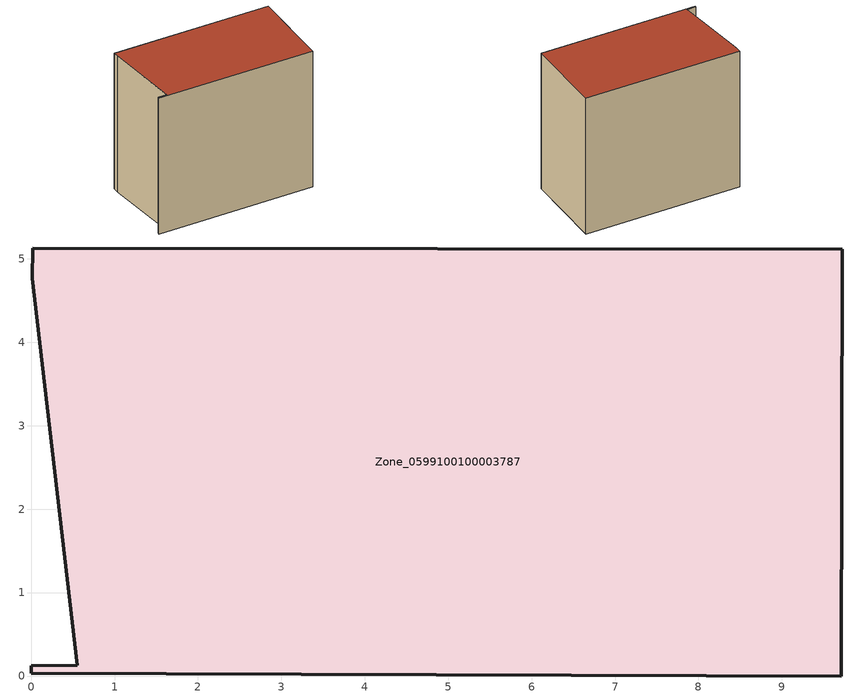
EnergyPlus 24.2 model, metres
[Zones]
Zone_0599100100003787
 floor ground (C_G): 0,0.12 0.56,0.13 0.02,4.77 0.02,5.13 9.73,5.12 9.71,0 0,0.03 z0
 wall outside (C_F): 9.73,5.12 0.02,5.13 0.02,4.77 0.56,0.13 0,0.12 0,0.03 9.71,0 9.73,5.12 z0:9.05
 roof outside (C_R): 0.56,0.13 0,0.12 0,0.03 9.71,0 9.73,5.12 0.02,5.13 0.02,4.77 z9.05
[BUILDING]
Pand.0599100100003787: North Axis=0; Terrain=City; Loads Convergence Tolerance Value=0.04; Temperature Convergence Tolerance Value=0.4; Solar Distribution=FullExterior; Maximum Number of Warmup Days=25; Minimum Number of Warmup Days=1
[Site:Location]
Rotterdam.The.Hague.AP_ZH_NLD Design_Conditions: Latitude=51.96; Longitude=4.45; Time Zone=1; Elevation=-4.5
[SITE:GROUNDTEMPERATURE:BUILDINGSURFACE]
18, 18, 18, 18, 18, 18, 18, 18, 18, 18, 18, 18
[MATERIAL] Thermal Absorptance=0.9; Solar Absorptance=0.7; Visible Absorptance=0.7
Name | Roughness | Thickness | Conductivity | Density | Specific Heat
G.TI.2006-2014 | MediumSmooth | 0.15 | 0.06 | 540 | 1210
F.TI.2006-2014 | Rough | 0.3 | 0.12 | 1920 | 840
R.TI.2006-2014 | MediumRough | 0.2 | 0.08 | 1500 | 1000
[CONSTRUCTION]
C_G: G.TI.2006-2014
C_F: F.TI.2006-2014
C_R: R.TI.2006-2014
[ZONE]
Zone_0599100100003787: Type=1; Multiplier=1; Ceiling Height=Autocalculate; Volume=Autocalculate; Floor Area=autocalculate; Part of Total Floor Area=Yes
[ZONEINFILTRATION:DESIGNFLOWRATE]
Infil_Zone_0599100100003787: Zone or ZoneList or Space or SpaceList=Zone_0599100100003787; Schedule=AlwaysOn; Design Flow Rate Calculation Method=Flow/Area; Flow Rate per Floor Area=0.0015; Constant Term Coefficient=1; Temperature Term Coefficient=0; Velocity Term Coefficient=0; Velocity Squared Term Coefficient=0
[HVACTEMPLATE:ZONE:IDEALLOADSAIRSYSTEM]
Zone_0599100100003787: Maximum Heating Supply Air Temperature=50; Minimum Cooling Supply Air Temperature=13; Maximum Heating Supply Air Humidity Ratio=0.0156; Minimum Cooling Supply Air Humidity Ratio=0.0077; Heating Limit=NoLimit; Cooling Limit=NoLimit; Dehumidification Control Type=ConstantSensibleHeatRatio; Cooling Sensible Heat Ratio=0.7; Dehumidification Setpoint=60; Humidification Control Type=None; Humidification Setpoint=30; Outdoor Air Method=None; Outdoor Air Flow Rate per Person=0.00944; Outdoor Air Flow Rate per Zone Floor Area=0; Outdoor Air Flow Rate per Zone=0; Demand Controlled Ventilation Type=None; Outdoor Air Economizer Type=NoEconomizer; Heat Recovery Type=None; Sensible Heat Recovery Effectiveness=0.7; Latent Heat Recovery Effectiveness=0.65
[ZONECONTROL:THERMOSTAT]
ThermostatControl_Zone_0599100100003787: Zone or ZoneList=Zone_0599100100003787; Control Type Schedule=DualSetpointControlType; Control 1=Thermostat_Zone_0599100100003787; Temperature Difference Between Cutout And Setpoint=0
[THERMOSTATSETPOINT:DUALSETPOINT]
Thermostat_Zone_0599100100003787: Heating Setpoint Temperature Schedule=HeatingSetpoint_Zone_0599100100003787; Cooling Setpoint Temperature Schedule=CoolingSetpoint_Zone_0599100100003787
[SCHEDULE:COMPACT]
HeatingSetpoint_Zone_0599100100003787: Through: 12/31, For: AllDays, Until: 24:00, 21
CoolingSetpoint_Zone_0599100100003787: Through: 12/31, For: AllDays, Until: 24:00, 24
DualSetpointControlType: Through: 12/31, For: AllDays, Until: 24:00, 4
AlwaysOn: Through: 12/31, For: AllDays, Until: 24:00, 1
